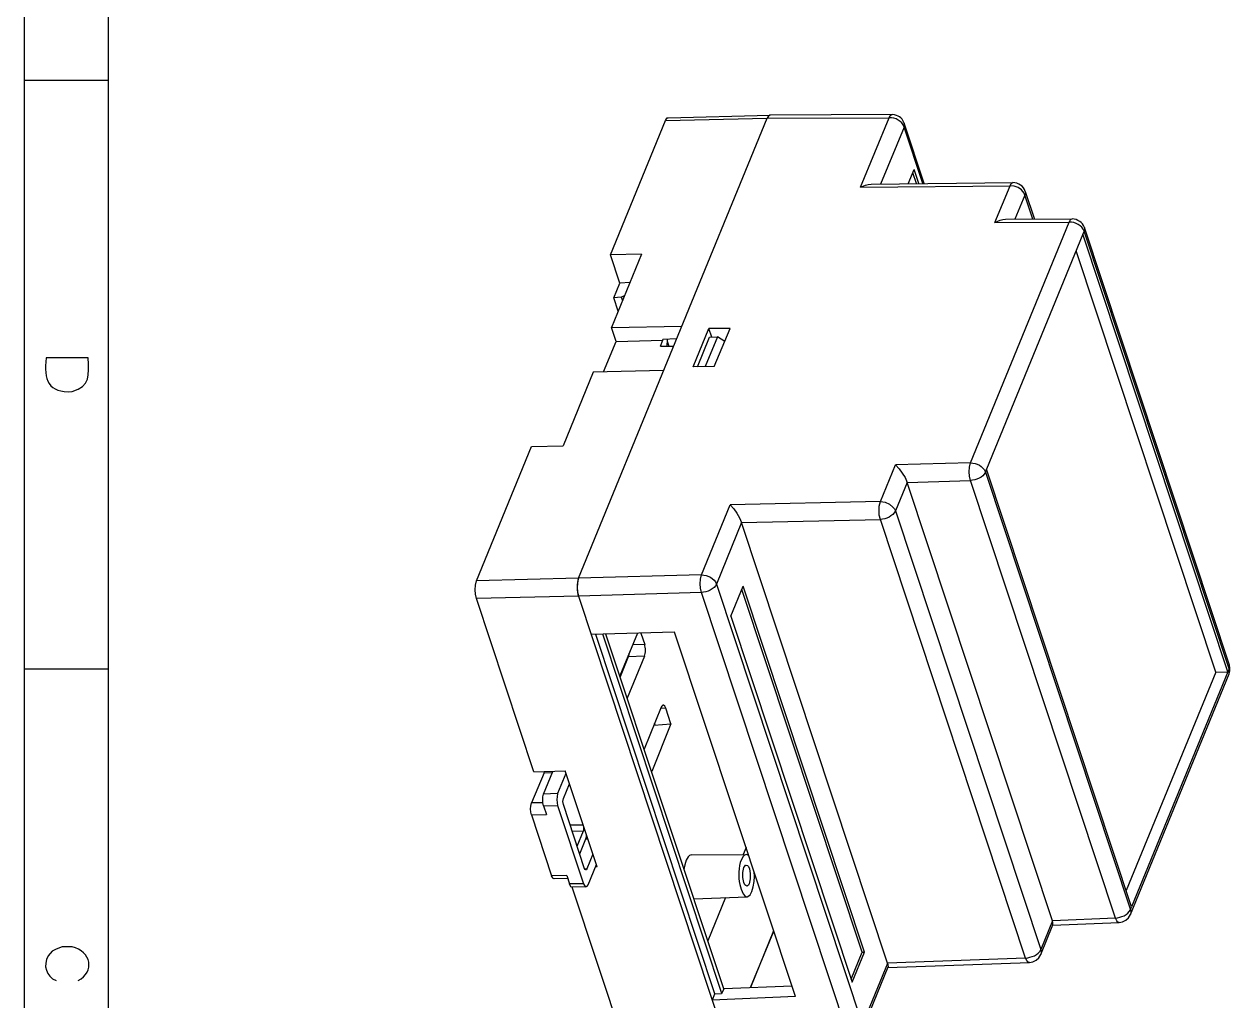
# Model space of a CAD drawing. Header units: inches. Extents: x 9 to 586, y 13 to 829.
# Drawn here: x 8.9 to 287.3, y 344.5 to 570.1 of the extents above; entities that cross this region are included whole.
import ezdxf

# ---------------------------------------------------------------- set-up
doc = ezdxf.new("R2010")
doc.units = ezdxf.units.IN
doc.header["$MEASUREMENT"] = 0
doc.layers.add('图层 1', color=7, linetype='Continuous')

msp = doc.modelspace()

# ---------------------------------------------------------------- linework, layer by layer
at = {"layer": '图层 1', "color": 7, "lineweight": 25, "true_color": 0xffffff}
for points in [[(8.94, 829.22), (8.94, 13.04)], [(28.32, 809.84), (28.32, 32.42)], [(8.94, 557.18), (28.32, 557.18)], [(157.02, 547.82), (157.26, 548.24), (157.44, 548.42), (157.68, 548.48)], [(157.68, 548.48), (181.14, 549.08)], [(181.2, 549.08), (180.96, 548.96), (180.72, 548.78), (180.48, 548.36)], [(181.14, 549.08), (181.08, 549.08), (181.02, 549.02), (180.78, 548.84), (180.48, 548.36)], [(180.48, 548.36), (208.68, 548.48)], [(181.08, 549.08), (181.14, 549.08)], [(209.34, 549.2), (181.2, 549.08)], [(202.08, 532.4), (208.68, 548.48)], [(208.68, 548.48), (208.92, 548.96), (209.1, 549.14), (209.34, 549.2)], [(136.92, 442.1), (180.48, 548.36)], [(144.3, 516.8), (157.02, 547.82)], [(157.02, 547.82), (180.48, 548.36)], [(212.1, 546.32), (206.7, 533.12)], [(212.16, 547.22), (212.16, 546.74), (212.1, 546.32)], [(216.42, 533.24), (212.1, 546.32)], [(216.78, 533.24), (212.16, 547.22)], [(213.06, 533.18), (214.44, 536.48)], [(214.98, 533.24), (214.14, 535.76)], [(215.52, 533.24), (214.44, 536.48)], [(202.08, 532.4), (203.22, 532.88), (203.82, 533.06), (204.48, 533.12)], [(202.08, 532.4), (236.58, 532.76)], [(204.48, 533.12), (237.3, 533.48)], [(233.1, 524.3), (236.58, 532.76)], [(236.58, 532.76), (236.82, 533.24), (237.06, 533.42), (237.24, 533.48)], [(239.82, 531.08), (239.22, 531.8), (238.44, 532.34), (237.54, 532.64), (236.58, 532.76)], [(240, 530.6), (237.72, 525.02)], [(240, 530.6), (239.82, 531.08)], [(240.06, 531.44), (240.12, 531.02), (240, 530.6)], [(241.86, 525.02), (240, 530.6)], [(240.06, 531.44), (242.22, 525.02)], [(227.46, 468.74), (250.26, 524.36)], [(233.1, 524.3), (234.3, 524.78), (234.9, 524.96), (235.5, 525.02)], [(233.1, 524.3), (250.26, 524.36)], [(235.5, 525.02), (250.92, 525.08)], [(250.26, 524.36), (250.5, 524.84), (250.68, 525.02), (250.92, 525.08)], [(253.38, 521.6), (231.12, 467.3)], [(253.68, 522.26), (253.38, 521.54)], [(286.86, 420.5), (253.38, 521.54)], [(253.74, 523.1), (253.8, 522.62), (253.68, 522.2)], [(287.16, 421.16), (253.68, 522.26)], [(287.22, 422.06), (253.74, 523.1)], [(151.5, 516.98), (144.3, 516.8)], [(146.46, 510.26), (144.3, 516.8)], [(151.5, 516.98), (144.54, 500)], [(284.1, 420.44), (251.82, 517.76)], [(145.08, 506.9), (146.46, 510.26)], [(148.86, 510.44), (146.46, 510.26)], [(146.82, 507.02), (145.08, 506.9)], [(146.1, 503.78), (145.08, 506.9)], [(146.82, 507.02), (147.6, 507.44)], [(146.82, 507.02), (147.12, 506.24)], [(144.54, 500), (160.8, 500.36)], [(145.62, 496.82), (144.54, 500)], [(168.3, 491), (163.44, 490.94), (167.04, 499.76)], [(171.96, 499.82), (167.04, 499.76)], [(167.7, 497.78), (167.04, 499.76)], [(168.3, 491), (171.96, 499.82)], [(142.68, 489.74), (145.62, 496.82)], [(145.62, 496.82), (156.42, 497.12)], [(155.88, 495.68), (156.42, 497.12)], [(155.88, 495.68), (158.94, 495.74)], [(159.6, 497.36), (156.42, 497.24)], [(156.42, 497.12), (156.42, 497.24)], [(157.44, 497.24), (157.32, 495.74)], [(157.44, 496.88), (157.8, 495.74)], [(164.4, 490.94), (167.22, 497.78)], [(169.02, 497.84), (166.2, 491)], [(167.22, 497.78), (169.02, 497.84)], [(170.7, 496.76), (169.02, 497.84)], [(170.64, 496.82), (170.7, 496.82)], [(156.6, 490.1), (140.34, 489.68)], [(140.34, 489.68), (133.38, 472.7)], [(113.4, 441.5), (126.12, 472.52)], [(126.12, 472.52), (133.38, 472.7)], [(206.7, 459.8), (210.12, 468.26)], [(227.46, 468.74), (210.12, 468.26)], [(210.12, 468.26), (210.96, 467.36), (211.68, 466.4), (212.34, 465.38), (212.82, 464.24)], [(227.46, 464.66), (227.22, 465.68), (227.16, 466.7), (227.22, 467.78), (227.46, 468.74)], [(231.12, 467.3), (230.88, 466.64)], [(230.88, 466.64), (264.36, 365.54)], [(264.66, 366.2), (231.12, 467.3)], [(212.82, 464.24), (210.12, 457.64)], [(212.82, 464.24), (227.46, 464.66)], [(246.36, 362.96), (212.82, 464.24)], [(260.94, 363.62), (227.46, 464.66)], [(206.7, 459.8), (171.96, 459.02)], [(206.64, 455.66), (206.4, 456.68), (206.34, 457.76), (206.4, 458.78), (206.7, 459.8)], [(206.7, 459.8), (207.72, 459.68), (208.74, 459.2), (209.52, 458.54), (209.88, 458.12), (210.12, 457.64)], [(165.36, 442.88), (171.96, 459.02)], [(171.96, 459.02), (172.8, 458.12), (173.52, 457.1), (174.12, 456.08), (174.6, 455)], [(210.12, 457.64), (243.66, 356.36)], [(174.6, 455), (168.78, 440.72)], [(174.6, 455), (206.64, 455.66)], [(208.32, 353.18), (174.6, 455)], [(240.18, 354.38), (206.64, 455.66)], [(165.36, 442.88), (136.92, 442.1), (113.4, 441.5)], [(165.36, 438.8), (165.12, 439.82), (165.06, 440.84), (165.12, 441.92), (165.36, 442.88)], [(165.36, 442.88), (166.44, 442.76), (167.4, 442.34), (168.24, 441.68), (168.54, 441.26), (168.78, 440.72)], [(113.4, 437.42), (113.16, 438.44), (113.1, 439.46), (113.16, 440.54), (113.4, 441.5)], [(136.86, 441.92), (136.68, 440.96), (136.62, 439.94), (136.68, 438.98), (136.92, 437.96)], [(136.92, 442.1), (136.86, 441.92)], [(168.78, 440.72), (202.5, 338.96)], [(172.14, 433.34), (174.96, 440.3)], [(202.98, 355.7), (174.96, 440.3)], [(165.36, 438.8), (136.92, 437.96), (113.4, 437.42)], [(126.66, 397.4), (113.4, 437.42)], [(136.92, 437.96), (170.76, 335.78)], [(199.08, 337.04), (165.36, 438.8)], [(202.44, 355.7), (174.66, 439.52)], [(172.14, 433.34), (200.16, 348.8)], [(159.12, 429.68), (139.86, 429.08)], [(168.42, 346.1), (140.94, 429.14)], [(170.04, 346.16), (142.56, 429.2)], [(170.46, 347.24), (143.28, 429.2)], [(150.54, 429.38), (146.52, 419.54)], [(151.32, 429.44), (152.22, 426.8)], [(187.02, 345.5), (159.12, 429.68)], [(152.22, 426.8), (149.46, 426.74)], [(148.44, 423.98), (146.58, 419.36)], [(152.16, 424.1), (148.2, 414.38)], [(148.44, 423.98), (148.56, 424.22), (148.62, 424.52), (148.62, 424.82)], [(152.16, 424.1), (148.44, 423.98)], [(8.94, 421.16), (28.32, 421.16)], [(147.72, 422.6), (147.84, 422.42)], [(284.1, 420.44), (263.4, 369.98)], [(287.16, 421.16), (286.86, 420.5), (264.66, 366.2)], [(284.1, 420.44), (286.86, 420.5)], [(287.16, 421.16), (287.28, 421.58), (287.22, 422.06)], [(287.16, 420.02), (287.34, 420.68), (287.34, 421.34), (287.22, 422.06)], [(287.16, 420.02), (287.28, 420.56), (287.16, 421.16)], [(264.36, 364.4), (287.16, 420.02)], [(156.06, 412.34), (152.1, 402.62)], [(157.08, 412.1), (155.94, 411.98)], [(157.08, 412.1), (156.96, 412.4), (156.84, 412.58), (156.6, 412.82), (156.42, 412.76), (156.3, 412.7), (156.18, 412.58), (156.06, 412.34)], [(158.28, 408.44), (157.08, 412.1)], [(158.28, 408.44), (153.84, 397.46)], [(154.38, 408.2), (158.28, 408.44)], [(154.62, 408.2), (154.5, 408.56)], [(129, 397.16), (126.12, 390.2)], [(126.66, 397.4), (133.86, 397.58)], [(128.88, 397.46), (129, 397.16)], [(128.88, 392.24), (131.04, 397.46)], [(129, 397.16), (130.92, 397.22)], [(134.04, 397.04), (132.12, 392.36)], [(141.24, 375.44), (133.86, 397.58)], [(133.44, 391.22), (134.88, 394.64)], [(126.12, 387.44), (125.94, 388.1), (125.88, 388.82), (125.94, 389.48), (126.12, 390.2)], [(128.7, 390.26), (126.12, 390.2)], [(128.88, 389.54), (128.7, 390.2), (128.7, 391.58), (128.88, 392.24)], [(132.12, 392.36), (128.88, 392.24)], [(132.12, 392.36), (132, 391.64), (131.94, 390.98), (132, 390.26), (132.12, 389.6)], [(133.44, 389.84), (133.32, 390.56), (133.44, 391.22)], [(138.36, 375.02), (133.44, 389.84)], [(126.12, 387.44), (129.54, 387.5)], [(126.12, 387.44), (130.74, 373.34)], [(128.88, 389.54), (132.12, 389.6)], [(128.88, 389.54), (129.54, 387.5)], [(132.12, 389.6), (138.12, 371.54)], [(138, 385.1), (135, 385.04)], [(138.12, 384.74), (138.12, 384.26), (138.06, 383.78)], [(135.48, 383.72), (138.06, 383.78)], [(136.62, 380.24), (138.06, 383.78)], [(137.22, 378.44), (138.66, 381.92)], [(138.66, 381.92), (138.78, 382.4), (138.78, 382.88)], [(138.66, 381.92), (139.08, 381.92)], [(175.62, 379.88), (174.96, 378.26)], [(140.22, 378.38), (138.84, 374.96)], [(139.14, 371.3), (141.06, 375.98)], [(161.82, 377), (161.46, 375.92), (161.28, 374.84)], [(162.96, 378.2), (162.54, 378.08), (162.24, 377.78), (161.82, 377)], [(162.96, 378.2), (175.62, 378.26)], [(175.62, 378.26), (175.26, 378.14), (174.96, 377.84), (174.54, 377.12)], [(175.14, 375.26), (175.32, 375.62), (175.5, 375.8), (175.68, 375.86)], [(176.28, 377.96), (175.98, 378.2), (175.62, 378.26)], [(175.68, 375.86), (175.98, 375.74), (176.16, 375.5), (176.4, 375.02), (176.58, 373.88), (176.58, 372.68), (176.34, 371.54)], [(134.22, 373.46), (130.74, 373.34)], [(131.34, 372.68), (131.1, 372.74), (130.98, 372.92), (130.74, 373.34)], [(134.22, 373.46), (134.88, 371.48)], [(138.6, 374.72), (138.42, 374.84), (138.36, 375.02)], [(138.84, 374.96), (138.42, 374.9)], [(138.84, 374.96), (138.78, 374.78), (138.6, 374.72)], [(141.24, 375.44), (140.82, 375.44)], [(175.8, 371), (175.56, 371.12), (175.32, 371.3), (175.08, 371.84), (174.9, 372.98), (174.9, 374.12), (175.14, 375.26)], [(177, 369.74), (177.3, 370.82), (177.48, 372.02), (177.54, 373.22), (177.48, 374.36)], [(134.4, 372.74), (131.34, 372.68)], [(138.12, 371.54), (134.88, 371.48)], [(135.42, 370.76), (135.18, 370.82), (135.06, 371), (134.88, 371.48)], [(138.66, 370.82), (135.42, 370.76)], [(147.24, 335.24), (135.48, 370.76)], [(138.12, 371.54), (138.3, 371.12), (138.48, 370.94), (138.66, 370.82)], [(138.66, 370.82), (138.96, 371), (139.14, 371.3)], [(176.34, 371.54), (176.16, 371.18), (175.98, 371.06), (175.8, 371)], [(163.56, 368.06), (175.86, 368.54)], [(170.88, 368.36), (166.8, 358.34)], [(175.86, 368.54), (176.28, 368.72), (176.58, 368.96), (177, 369.74)], [(264.36, 365.54), (264.66, 366.2)], [(246.36, 362.96), (243.66, 356.36)], [(243.66, 355.16), (246.48, 362.06)], [(260.94, 363.62), (246.36, 362.96)], [(246.48, 362.06), (246.48, 362.54), (246.36, 362.96)], [(246.42, 361.94), (261.78, 362.6)], [(261.78, 362.6), (261.42, 362.72), (261.24, 362.96), (260.94, 363.62)], [(261.78, 362.6), (262.56, 362.72), (263.34, 363.14), (263.94, 363.68), (264.36, 364.4)], [(181.98, 360.68), (176.64, 347.54), (182.04, 360.62)], [(199.92, 349.52), (202.44, 355.7)], [(200.16, 348.8), (202.98, 355.7)], [(202.44, 355.7), (202.98, 355.7)], [(240.18, 354.38), (208.32, 353.18)], [(241.08, 353.36), (240.72, 353.48), (240.48, 353.78), (240.18, 354.38)], [(241.08, 353.36), (241.86, 353.54), (242.64, 353.9), (243.24, 354.44), (243.66, 355.16)], [(202.5, 338.96), (208.38, 353.18)], [(202.5, 337.82), (208.44, 352.34)], [(208.44, 352.28), (208.5, 352.34), (208.44, 352.82), (208.32, 353.18)], [(208.38, 352.16), (241.08, 353.36)], [(168.36, 346.04), (167.82, 344.66)], [(187.02, 345.5), (167.82, 344.66)], [(169.98, 346.1), (168.36, 346.04)], [(170.46, 347.24), (169.98, 346.1)], [(186.24, 347.9), (170.46, 347.24)]]:
    msp.add_lwpolyline(points, dxfattribs=at)
for points in [[(212.1, 546.32), (211.62, 547.72), (210.1, 548.5), (208.68, 548.48)], [(212.16, 547.22), (211.48, 548.64), (210.9, 549), (209.34, 549.2)], [(240.06, 531.44), (239.77, 532.7), (238.46, 533.45), (237.24, 533.48)], [(253.68, 522.26), (253.19, 523.61), (251.62, 524.39), (250.26, 524.36)], [(253.74, 523.1), (253.37, 524.34), (252.17, 525.03), (250.92, 525.08)], [(227.46, 468.74), (228.83, 468.77), (230.39, 467.99), (230.88, 466.64)], [(230.88, 466.58), (230.33, 465.39), (228.7, 464.74), (227.46, 464.66)], [(210.12, 457.64), (209.47, 456.38), (207.99, 455.77), (206.64, 455.66)], [(136.92, 442.1), (136.51, 441.15), (136.49, 438.86), (136.92, 437.96)], [(168.78, 440.78), (168.37, 439.58), (166.53, 438.85), (165.36, 438.8)], [(152.16, 424.1), (152.56, 424.84), (152.4, 426.01), (152.22, 426.8)]]:
    msp.add_open_spline(points, degree=3, dxfattribs=at)
for points, knots in [([(14.04, 492.98), (14.04, 492.98), (23.76, 492.98), (23.76, 492.98), (23.9, 488.9), (24.27, 486.52), (20.04, 485.24), (14.65, 484.76), (13.35, 488), (14.04, 492.98)], [0, 0, 0, 0, 1, 1, 1, 2, 2, 2, 3, 3, 3, 3]), ([(174.54, 377.12), (173.83, 375.39), (173.81, 373.17), (174.18, 371.36), (174.18, 371.36), (174.48, 370.28), (174.48, 370.28), (174.48, 370.28), (174.96, 369.2), (174.96, 369.2), (174.96, 369.2), (175.32, 368.78), (175.32, 368.78), (175.32, 368.78), (175.56, 368.6), (175.56, 368.6), (175.56, 368.6), (175.86, 368.54), (175.86, 368.54)], [0, 0, 0, 0, 1, 1, 1, 2, 2, 2, 3, 3, 3, 4, 4, 4, 5, 5, 5, 6, 6, 6, 6]), ([(260.94, 363.62), (262.18, 363.7), (263.81, 364.35), (264.36, 365.54), (264.36, 365.54), (264.48, 365), (264.48, 365), (264.48, 365), (264.36, 364.4), (264.36, 364.4)], [0, 0, 0, 0, 1, 1, 1, 2, 2, 2, 3, 3, 3, 3]), ([(21.42, 349.16), (25.4, 351.17), (24.4, 355.97), (20.04, 356.96), (20.04, 356.96), (17.7, 356.96), (17.7, 356.96), (17.7, 356.96), (16.32, 356.42), (16.32, 356.42), (16.32, 356.42), (15.42, 355.94), (15.42, 355.94), (15.42, 355.94), (14.46, 354.86), (14.46, 354.86), (13.26, 352.68), (14.02, 350.17), (16.32, 349.16)], [0, 0, 0, 0, 1, 1, 1, 2, 2, 2, 3, 3, 3, 4, 4, 4, 5, 5, 5, 6, 6, 6, 6]), ([(240.18, 354.38), (241.43, 354.47), (243.19, 355.08), (243.66, 356.36), (243.66, 356.36), (243.78, 355.76), (243.78, 355.76), (243.78, 355.76), (243.66, 355.16), (243.66, 355.16)], [0, 0, 0, 0, 1, 1, 1, 2, 2, 2, 3, 3, 3, 3])]:
    msp.add_open_spline(points, degree=3, knots=knots, dxfattribs=at)

doc.saveas('drawing.dxf')
